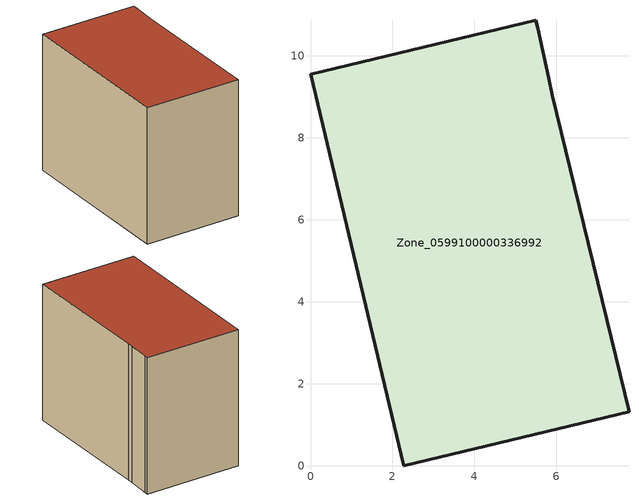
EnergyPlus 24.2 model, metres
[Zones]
Zone_0599100000336992
 floor ground (C_G): 5.5,10.86 5.54,10.68 5.81,9.45 5.9,9.04 7.77,1.31 2.27,0 0,9.55 z0
 wall outside (C_F): 2.27,0 7.77,1.31 5.9,9.04 5.81,9.45 5.54,10.68 5.5,10.86 0,9.55 2.27,0 z0:7.96
 roof outside (C_R): 5.54,10.68 5.5,10.86 0,9.55 2.27,0 7.77,1.31 5.9,9.04 5.81,9.45 z7.96
[BUILDING]
Pand.0599100000336992: North Axis=0; Terrain=City; Loads Convergence Tolerance Value=0.04; Temperature Convergence Tolerance Value=0.4; Solar Distribution=FullExterior; Maximum Number of Warmup Days=25; Minimum Number of Warmup Days=1
[Site:Location]
Rotterdam.The.Hague.AP_ZH_NLD Design_Conditions: Latitude=51.96; Longitude=4.45; Time Zone=1; Elevation=-4.5
[SITE:GROUNDTEMPERATURE:BUILDINGSURFACE]
18, 18, 18, 18, 18, 18, 18, 18, 18, 18, 18, 18
[MATERIAL] Thermal Absorptance=0.9; Solar Absorptance=0.7; Visible Absorptance=0.7
Name | Roughness | Thickness | Conductivity | Density | Specific Heat
G.TC.1975-1991 | MediumSmooth | 0.15 | 0.288461 | 540 | 1210
F.TC.1975-1991 | Rough | 0.3 | 0.230769 | 1920 | 840
R.TC.1975-1991 | MediumRough | 0.2 | 0.153846 | 1500 | 1000
[CONSTRUCTION]
C_G: G.TC.1975-1991
C_F: F.TC.1975-1991
C_R: R.TC.1975-1991
[ZONE]
Zone_0599100000336992: Type=1; Multiplier=1; Ceiling Height=Autocalculate; Volume=Autocalculate; Floor Area=autocalculate; Part of Total Floor Area=Yes
[ZONEINFILTRATION:DESIGNFLOWRATE]
Infil_Zone_0599100000336992: Zone or ZoneList or Space or SpaceList=Zone_0599100000336992; Schedule=AlwaysOn; Design Flow Rate Calculation Method=Flow/Area; Flow Rate per Floor Area=0.003; Constant Term Coefficient=1; Temperature Term Coefficient=0; Velocity Term Coefficient=0; Velocity Squared Term Coefficient=0
[HVACTEMPLATE:ZONE:IDEALLOADSAIRSYSTEM]
Zone_0599100000336992: Maximum Heating Supply Air Temperature=50; Minimum Cooling Supply Air Temperature=13; Maximum Heating Supply Air Humidity Ratio=0.0156; Minimum Cooling Supply Air Humidity Ratio=0.0077; Heating Limit=NoLimit; Cooling Limit=NoLimit; Dehumidification Control Type=ConstantSensibleHeatRatio; Cooling Sensible Heat Ratio=0.7; Dehumidification Setpoint=60; Humidification Control Type=None; Humidification Setpoint=30; Outdoor Air Method=None; Outdoor Air Flow Rate per Person=0.00944; Outdoor Air Flow Rate per Zone Floor Area=0; Outdoor Air Flow Rate per Zone=0; Demand Controlled Ventilation Type=None; Outdoor Air Economizer Type=NoEconomizer; Heat Recovery Type=None; Sensible Heat Recovery Effectiveness=0.7; Latent Heat Recovery Effectiveness=0.65
[ZONECONTROL:THERMOSTAT]
ThermostatControl_Zone_0599100000336992: Zone or ZoneList=Zone_0599100000336992; Control Type Schedule=DualSetpointControlType; Control 1=Thermostat_Zone_0599100000336992; Temperature Difference Between Cutout And Setpoint=0
[THERMOSTATSETPOINT:DUALSETPOINT]
Thermostat_Zone_0599100000336992: Heating Setpoint Temperature Schedule=HeatingSetpoint_Zone_0599100000336992; Cooling Setpoint Temperature Schedule=CoolingSetpoint_Zone_0599100000336992
[SCHEDULE:COMPACT]
HeatingSetpoint_Zone_0599100000336992: Through: 12/31, For: AllDays, Until: 24:00, 21
CoolingSetpoint_Zone_0599100000336992: Through: 12/31, For: AllDays, Until: 24:00, 24
DualSetpointControlType: Through: 12/31, For: AllDays, Until: 24:00, 4
AlwaysOn: Through: 12/31, For: AllDays, Until: 24:00, 1
